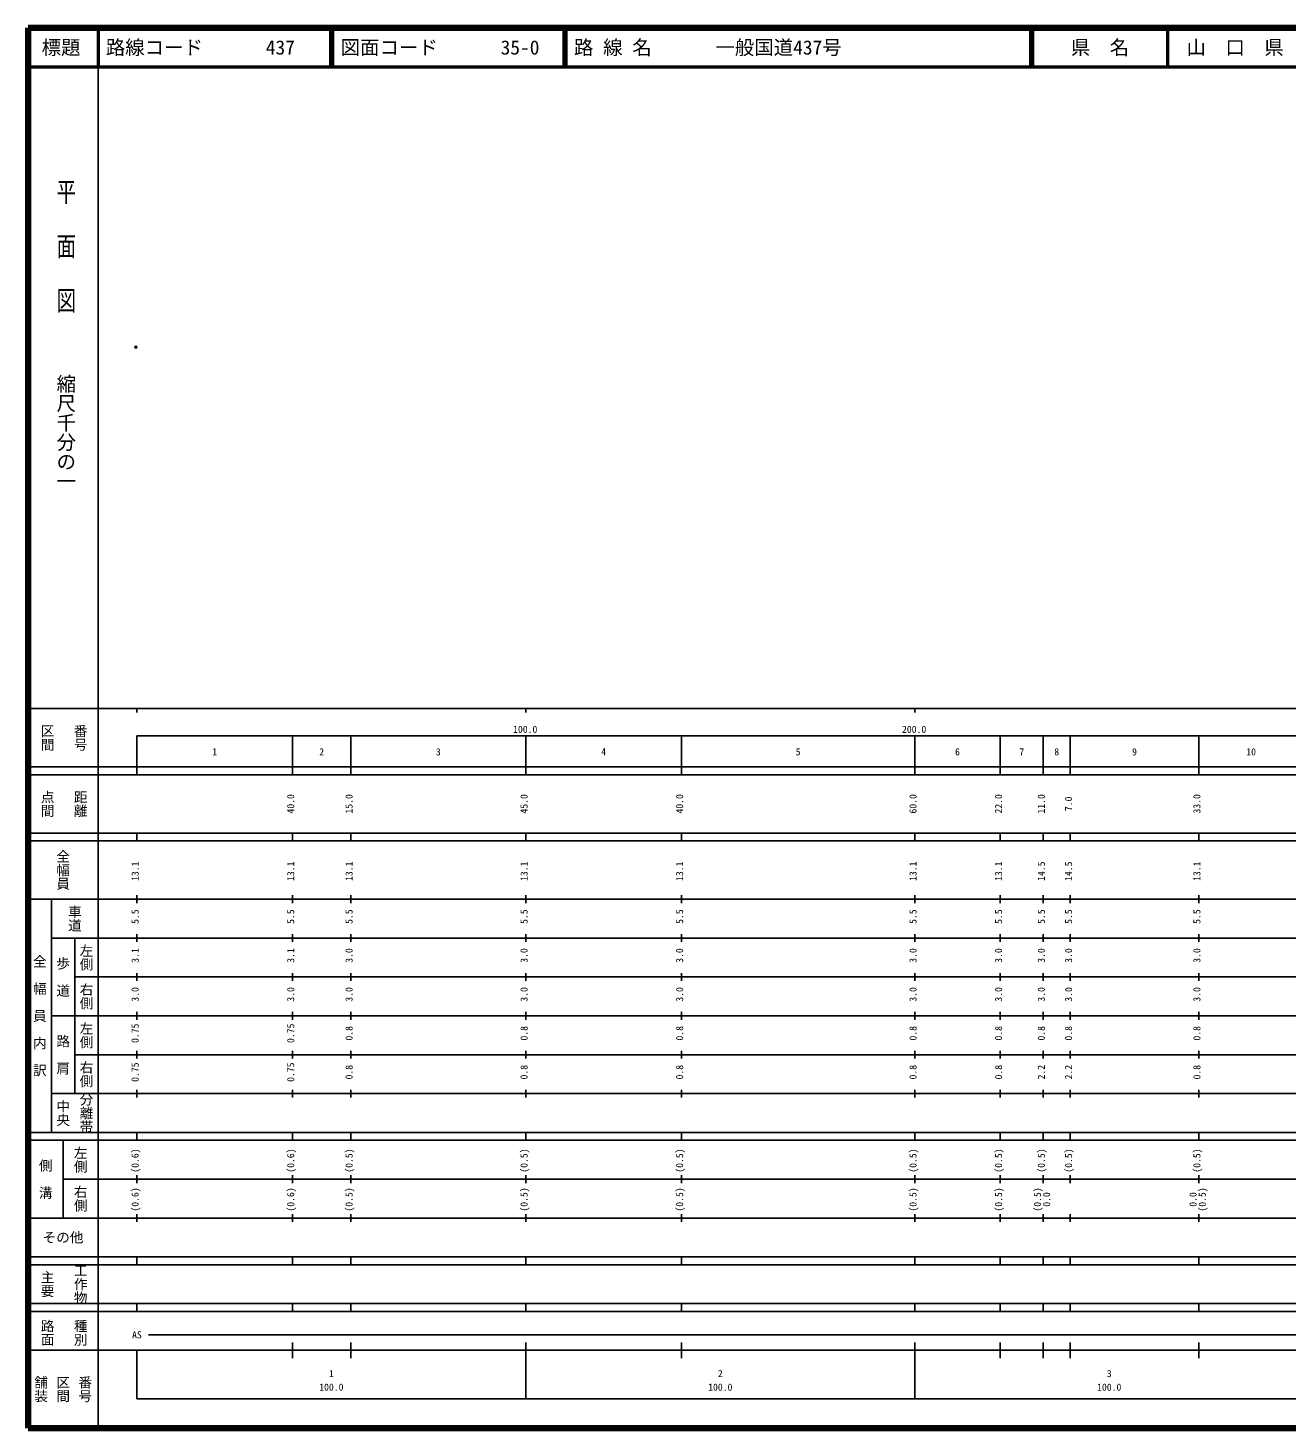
# Model space of a CAD drawing. Units: millimetres on the paper. Extents: x 40 to 680, y 20 to 380.
# Drawn here: x 40 to 363.7, y 20 to 380 of the extents above; entities that cross this region are included whole.
import ezdxf
from ezdxf.enums import TextEntityAlignment as Align

# ---------------------------------------------------------------- set-up
doc = ezdxf.new("R2010")
doc.units = ezdxf.units.MM
doc.header["$PDMODE"] = 32
doc.header["$PDSIZE"] = 0.5
doc.layers.add('M-OTRS', color=6, linetype='Continuous')
doc.layers.add('M-TTL-TXT', color=7, linetype='Continuous')
for name, color, linetype, lineweight in [('M-TTL', 2, 'Continuous', 140), ('M-TTL-BAND', 7, 'Continuous', 25), ('M-TTL-LINE', 7, 'Continuous', 50)]:
    doc.layers.add(name, color=color, linetype=linetype, lineweight=lineweight)
doc.styles.add('@ＭＳ ゴシック', font='')
doc.styles.add('ＭＳ ゴシック', font='')
doc.styles.get('@ＭＳ ゴシック').set_extended_font_data('@MS Gothic')
doc.styles.get('ＭＳ ゴシック').set_extended_font_data('MS Gothic')

msp = doc.modelspace()

# ---------------------------------------------------------------- linework, layer by layer
at = {"layer": 'M-OTRS'}
msp.add_point((67.711, 297.939), dxfattribs=at)
at = {"layer": 'M-TTL'}
for p, q in [((40, 380), (40, 20)), ((680, 380), (40, 380)), ((40, 20), (680, 20))]:
    msp.add_line(p, q, dxfattribs=at)
at = {"layer": 'M-TTL-BAND'}
for p, q in [((58, 370), (58, 20)), ((40, 205), (579, 205)), ((68, 205), (68, 204)), ((168, 205), (168, 204)), ((268, 205), (268, 204)), ((68, 198), (579, 198)), ((68, 198), (68, 188)), ((108, 188), (108, 198)), ((123, 188), (123, 198)), ((168, 188), (168, 198)), ((208, 188), (208, 198)), ((268, 188), (268, 198)), ((290, 188), (290, 198)), ((301, 188), (301, 198)), ((308, 188), (308, 198)), ((341, 188), (341, 198)), ((40, 190), (579, 190)), ((40, 188), (579, 188)), ((40, 173), (579, 173)), ((68, 171), (68, 173)), ((108, 171), (108, 173)), ((123, 171), (123, 173)), ((168, 171), (168, 173)), ((208, 171), (208, 173)), ((268, 171), (268, 173)), ((290, 171), (290, 173)), ((301, 171), (301, 173)), ((308, 171), (308, 173)), ((341, 171), (341, 173)), ((40, 171), (579, 171)), ((40, 156), (579, 156)), ((46, 96), (46, 156)), ((68, 155), (68, 157)), ((108, 155), (108, 157)), ((123, 155), (123, 157)), ((168, 155), (168, 157)), ((208, 155), (208, 157)), ((268, 155), (268, 157)), ((290, 155), (290, 157)), ((301, 155), (301, 157)), ((308, 155), (308, 157)), ((341, 155), (341, 157)), ((46, 146), (579, 146)), ((52, 146), (52, 106)), ((68, 145), (68, 147)), ((108, 145), (108, 147)), ((123, 145), (123, 147)), ((168, 145), (168, 147)), ((208, 145), (208, 147)), ((268, 145), (268, 147)), ((290, 145), (290, 147)), ((301, 145), (301, 147)), ((308, 145), (308, 147)), ((341, 145), (341, 147)), ((68, 135), (68, 137)), ((108, 135), (108, 137)), ((123, 135), (123, 137)), ((168, 135), (168, 137)), ((208, 135), (208, 137)), ((268, 135), (268, 137)), ((290, 135), (290, 137)), ((301, 135), (301, 137)), ((308, 135), (308, 137)), ((341, 135), (341, 137)), ((52, 136), (579, 136)), ((46, 126), (579, 126)), ((68, 125), (68, 127)), ((108, 125), (108, 127)), ((123, 125), (123, 127)), ((168, 125), (168, 127)), ((208, 125), (208, 127)), ((268, 125), (268, 127)), ((290, 125), (290, 127)), ((301, 125), (301, 127)), ((308, 125), (308, 127)), ((341, 125), (341, 127)), ((52, 116), (579, 116)), ((68, 115), (68, 117)), ((108, 115), (108, 117)), ((123, 115), (123, 117)), ((168, 115), (168, 117)), ((208, 115), (208, 117)), ((268, 115), (268, 117)), ((290, 115), (290, 117)), ((301, 115), (301, 117)), ((308, 115), (308, 117)), ((341, 115), (341, 117)), ((46, 106), (579, 106)), ((68, 105), (68, 107)), ((108, 105), (108, 107)), ((123, 105), (123, 107)), ((168, 105), (168, 107)), ((208, 105), (208, 107)), ((268, 105), (268, 107)), ((290, 105), (290, 107)), ((301, 105), (301, 107)), ((308, 105), (308, 107)), ((341, 105), (341, 107)), ((40, 96), (579, 96)), ((40, 94), (579, 94)), ((49, 94), (49, 74)), ((68, 94), (68, 96)), ((108, 94), (108, 96)), ((123, 94), (123, 96)), ((168, 94), (168, 96)), ((208, 94), (208, 96)), ((268, 94), (268, 96)), ((290, 94), (290, 96)), ((301, 94), (301, 96)), ((308, 94), (308, 96)), ((341, 94), (341, 96)), ((49, 84), (579, 84)), ((68, 83), (68, 85)), ((108, 83), (108, 85)), ((123, 83), (123, 85)), ((168, 83), (168, 85)), ((208, 83), (208, 85)), ((268, 83), (268, 85)), ((290, 83), (290, 85)), ((301, 83), (301, 85)), ((308, 83), (308, 85)), ((341, 83), (341, 85)), ((40, 74), (579, 74)), ((68, 73), (68, 75)), ((108, 73), (108, 75)), ((123, 73), (123, 75)), ((168, 73), (168, 75)), ((208, 73), (208, 75)), ((268, 73), (268, 75)), ((290, 73), (290, 75)), ((301, 73), (301, 75)), ((308, 73), (308, 75)), ((341, 73), (341, 75)), ((40, 64), (579, 64)), ((40, 62), (579, 62)), ((68, 62), (68, 64)), ((108, 62), (108, 64)), ((123, 62), (123, 64)), ((168, 62), (168, 64)), ((208, 62), (208, 64)), ((268, 62), (268, 64)), ((290, 62), (290, 64)), ((301, 62), (301, 64)), ((308, 62), (308, 64)), ((341, 62), (341, 64)), ((40, 52), (579, 52)), ((68, 50), (68, 52)), ((108, 50), (108, 52)), ((123, 50), (123, 52)), ((168, 50), (168, 52)), ((208, 50), (208, 52)), ((268, 50), (268, 52)), ((290, 50), (290, 52)), ((301, 50), (301, 52)), ((308, 50), (308, 52)), ((341, 50), (341, 52)), ((40, 50), (579, 50)), ((71, 44), (565, 44)), ((40, 40), (579, 40)), ((68, 40), (68, 27.5)), ((108, 38), (108, 42)), ((123, 38), (123, 42)), ((168, 27.5), (168, 42)), ((208, 38), (208, 42)), ((268, 27.5), (268, 42)), ((290, 38), (290, 42)), ((301, 38), (301, 42)), ((308, 38), (308, 42)), ((341, 38), (341, 42)), ((68, 27.5), (579, 27.5))]:
    msp.add_line(p, q, dxfattribs=at)
at = {"layer": 'M-TTL-LINE'}
for p, q in [((58, 380), (58, 370)), ((117.75, 380), (117.75, 370)), ((118.25, 380), (118.25, 370)), ((177.75, 380), (177.75, 370)), ((178.25, 380), (178.25, 370)), ((297.75, 380), (297.75, 370)), ((298.25, 380), (298.25, 370)), ((333, 380), (333, 370)), ((40, 370), (680, 370))]:
    msp.add_line(p, q, dxfattribs=at)

# ---------------------------------------------------------------- texts
at = {"layer": 'M-TTL-BAND', "style": '@ＭＳ ゴシック', "width": 1.4}
msp.add_text('平  面  図', height=3.666, rotation=270, dxfattribs=at).set_placement((49.777, 306.475), align=Align.MIDDLE_RIGHT)
at = {"layer": 'M-TTL-BAND', "style": '@ＭＳ ゴシック'}
msp.add_text('縮尺千分の一', height=3.666, rotation=270, dxfattribs=at).set_placement((49.777, 261.03), align=Align.MIDDLE_RIGHT)
for s, p in [('区間', (45, 197.5)), ('番号', (53.5, 197.5)), ('点間', (45, 180.5)), ('距離', (53.5, 180.5)), ('全幅員', (49, 163.5)), ('車道', (52, 151)), ('左側', (55, 141)), ('全\u3000幅\u3000員\u3000内\u3000訳', (43, 126)), ('歩\u3000道', (49, 136)), ('右側', (55, 131)), ('左側', (55, 121)), ('路\u3000肩', (49, 116)), ('右側', (55, 111)), ('分離帯', (55, 101)), ('中央', (49, 101)), ('左側', (53.5, 89)), ('側\u3000溝', (44.5, 84)), ('右側', (53.5, 79)), ('工作物', (53.5, 57)), ('主要', (45, 57)), ('路面', (45, 44.5)), ('種別', (53.5, 44.5)), ('舗装', (43.333, 30)), ('区間', (49, 30)), ('番号', (54.667, 30))]:
    msp.add_text(s, height=2.566, rotation=270, dxfattribs=at).set_placement(p, align=Align.MIDDLE_CENTER)
at = {"layer": 'M-TTL-BAND', "style": 'ＭＳ ゴシック'}
for s, p in [('100.0', (167.844, 198.195)), ('200.0', (267.844, 198.195)), ('1', (88, 192.405)), ('2', (115.5, 192.405)), ('3', (145.5, 192.405)), ('4', (188, 192.405)), ('5', (238, 192.405)), ('6', (279, 192.405)), ('7', (295.5, 192.405)), ('8', (304.5, 192.405)), ('9', (324.5, 192.405)), ('10', (354.5, 192.405)), ('AS', (68, 42.5)), ('1', (118, 32.523)), ('2', (218, 32.523)), ('3', (318, 32.523)), ('100.0', (118, 29.033)), ('100.0', (218, 29.033)), ('100.0', (318, 29.033))]:
    msp.add_text(s, height=1.833, dxfattribs=at).set_placement(p, align=Align.BOTTOM_CENTER)
for s, p in [('40.0', (109, 180.5)), ('15.0', (124, 180.5)), ('45.0', (169, 180.5)), ('40.0', (209, 180.5)), ('60.0', (269, 180.5)), ('22.0', (291, 180.5)), ('11.0', (302, 180.5)), ('7.0', (309, 180.5)), ('33.0', (342, 180.5)), ('13.1', (69, 163.174)), ('13.1', (109, 163.174)), ('13.1', (124, 163.174)), ('13.1', (169, 163.174)), ('13.1', (209, 163.174)), ('13.1', (269, 163.174)), ('13.1', (291, 163.174)), ('14.5', (302, 163.174)), ('14.5', (309, 163.174)), ('13.1', (342, 163.174)), ('5.5', (69, 151.5)), ('5.5', (109, 151.5)), ('5.5', (124, 151.5)), ('5.5', (169, 151.5)), ('5.5', (209, 151.5)), ('5.5', (269, 151.5)), ('5.5', (291, 151.5)), ('5.5', (302, 151.5)), ('5.5', (309, 151.5)), ('5.5', (342, 151.5)), ('3.1', (69, 141.5)), ('3.1', (109, 141.5)), ('3.0', (124, 141.5)), ('3.0', (169, 141.5)), ('3.0', (209, 141.5)), ('3.0', (269, 141.5)), ('3.0', (291, 141.5)), ('3.0', (302, 141.5)), ('3.0', (309, 141.5)), ('3.0', (342, 141.5)), ('3.0', (69, 131.5)), ('3.0', (109, 131.5)), ('3.0', (124, 131.5)), ('3.0', (169, 131.5)), ('3.0', (209, 131.5)), ('3.0', (269, 131.5)), ('3.0', (291, 131.5)), ('3.0', (302, 131.5)), ('3.0', (309, 131.5)), ('3.0', (342, 131.5)), ('0.75', (69, 121.5)), ('0.75', (109, 121.5)), ('0.8', (124, 121.5)), ('0.8', (169, 121.5)), ('0.8', (209, 121.5)), ('0.8', (269, 121.5)), ('0.8', (291, 121.5)), ('0.8', (302, 121.5)), ('0.8', (309, 121.5)), ('0.8', (342, 121.5)), ('0.75', (69, 111.5)), ('0.75', (109, 111.5)), ('0.8', (124, 111.5)), ('0.8', (169, 111.5)), ('0.8', (209, 111.5)), ('0.8', (269, 111.5)), ('0.8', (291, 111.5)), ('2.2', (302, 111.5)), ('2.2', (309, 111.5)), ('0.8', (342, 111.5)), ('(0.6)', (69, 88.764)), ('(0.6)', (109, 88.764)), ('(0.5)', (124, 88.764)), ('(0.5)', (169, 88.764)), ('(0.5)', (209, 88.764)), ('(0.5)', (269, 88.764)), ('(0.5)', (291, 88.764)), ('(0.5)', (302, 88.764)), ('(0.5)', (309, 88.764)), ('(0.5)', (342, 88.764)), ('(0.6)', (69, 78.764)), ('(0.6)', (109, 78.764)), ('(0.5)', (124, 78.764)), ('(0.5)', (169, 78.764)), ('(0.5)', (209, 78.764)), ('(0.5)', (269, 78.764)), ('(0.5)', (291, 78.764)), ('(0.5)', (301, 78.764)), ('0.0', (303.37, 78.764)), ('0.0', (341, 78.764)), ('(0.5)', (343.37, 78.764))]:
    msp.add_text(s, height=1.833, rotation=90, dxfattribs=at).set_placement(p, align=Align.BOTTOM_CENTER)
msp.add_text('その他', height=2.566, dxfattribs=at).set_placement((49, 69), align=Align.MIDDLE_CENTER)
at = {"layer": 'M-TTL-TXT', "style": 'ＭＳ ゴシック'}
for s, p in [('標題', (48.5, 375)), ('県\u3000名', (315.625, 375)), ('山\u3000口\u3000県', (350.375, 375))]:
    msp.add_text(s, height=3.666, dxfattribs=at).set_placement(p, align=Align.MIDDLE_CENTER)
for s, p in [('路線コード', (60, 375)), ('437', (101.142, 375)), ('図面コード', (120.38, 375)), ('35-0', (161.521, 375)), ('路 線 名', (180.38, 375)), ('一般国道437号', (216.734, 375))]:
    msp.add_text(s, height=3.666, dxfattribs=at).set_placement(p, align=Align.MIDDLE_LEFT)

doc.saveas('drawing.dxf')
